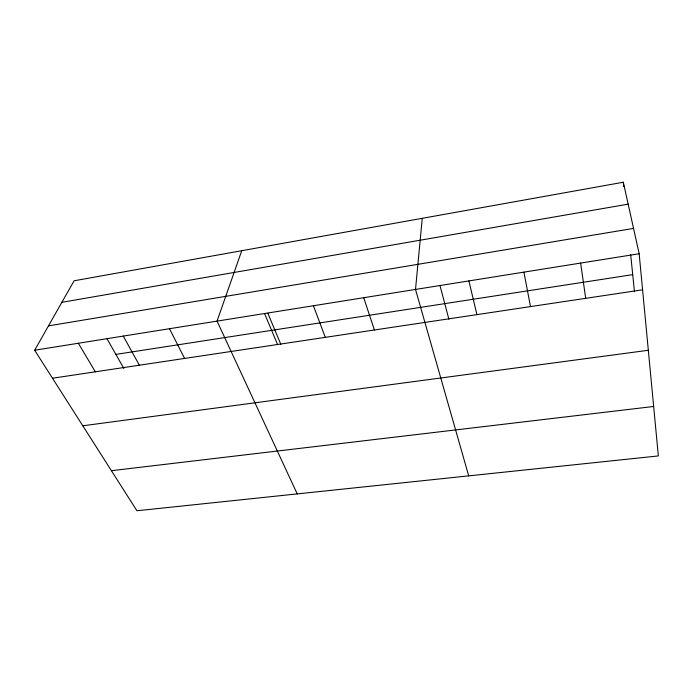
<?xml version="1.0" encoding="UTF-8"?>
<svg xmlns="http://www.w3.org/2000/svg" width="693" height="693" viewBox="0 0 693 693"><rect width="100%" height="100%" fill="white"/><g stroke="black" fill="none" stroke-linecap="round" stroke-linejoin="round"><path stroke-width="1.04" d="M422.254 218.312L415.514 289.44L468.702 475.874M241.744 250.701L217.048 321.119L297.228 493.91M34.65 350.234L74.099 280.786L623.302 182.242L639.163 253.742L658.35 455.933L136.937 510.758L34.65 350.234L639.163 253.742M61.868 302.321L628.17 204.158M48.484 325.883L633.541 228.404M115.87 354.392L632.718 274.636M52.495 378.231L642.584 289.804M82.796 425.797L648.327 350.277M111.408 470.694L653.655 406.479M78.352 343.26L95.339 371.812M107.094 338.92L123.856 368.459M123.276 336.088L139.362 365.22M169.49 328.707L184.607 358.437M264.544 313.539L277.564 344.508M267.862 313.271L280.838 344.334M313.409 305.743L325.294 337.352M363.712 297.713L374.402 329.998M439.977 285.473L448.865 319.161M468.892 280.925L476.94 314.631M523.908 272.141L530.509 306.601M580.639 263.089L585.698 298.328M623.302 182.242L623.743 186.53M630.682 254.695L634.467 291.796"/></g></svg>
